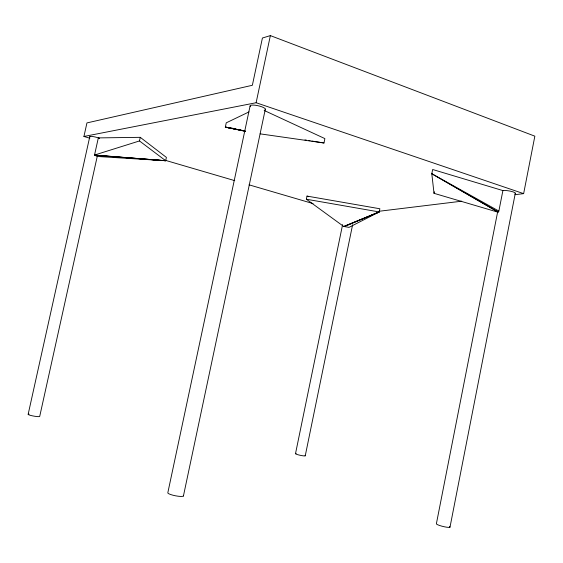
<?xml version="1.0" encoding="UTF-8"?>
<svg xmlns="http://www.w3.org/2000/svg" width="563" height="563" viewBox="0 0 563 563"><rect width="100%" height="100%" fill="white"/><g stroke="black" fill="none" stroke-linecap="round" stroke-linejoin="round"><path stroke-width="0.84" d="M514.92 194.707L523.639 193.637L534.85 136.169L270.367 35.603L262.414 38.017L252.358 85.28L86.941 122.917L83.929 136.478L89.827 138.202M515.159 193.531A6.904 1.372 9.1 0 0 511.605 191.455A6.904 1.372 9.1 0 0 503.406 190.505L502.893 190.583L498.867 211.069L497.692 211.639L436.402 523.667A7.045 1.049 13.8 0 0 444.158 526.736A7.045 1.049 13.8 0 0 449.464 526.511M449.992 527.193L515.314 193.193M497.966 212.181L434.017 193.32L434.319 191.793M434.017 193.32L431.8 173.728L432.651 169.505L503.097 190.639M295.498 453.701L342.593 224.63M305.245 455.805L352.593 224.806M306.356 199.232L307.011 196.093L379.87 208.76L379.223 211.948L348.99 227.375L343.704 226.453L306.356 199.232L379.223 211.948L344.45 226.523M260.127 133.853L323.978 142.988L324.886 138.604L264.174 110.454M250.056 106.118L167.858 492.611A8.016 1.464 11.2 0 0 175.473 495.792A8.016 1.464 11.2 0 0 183.439 495.637M83.929 136.478L256.116 102.733L270.367 35.603M183.418 496.024L265.335 109.095M99.179 138.224L98.328 137.9L94.528 155.043L139.476 140.947L140.264 137.33L98.328 137.9A5.771 0.964 14 0 0 92.079 136.436A5.771 0.964 14 0 0 89.946 136.957M140.264 137.33L166.409 157.408L165.684 160.729L94.528 155.043L97.223 156.465L39.706 416.43A5.876 0.732 10.2 0 1 32.204 415.79A5.876 0.732 10.2 0 1 29.058 414.122M28.15 414.333L89.777 136.661M97.223 156.465L165.684 160.729L139.476 140.947M248.987 111.917L226.249 122.833L225.334 127.118L245.116 131.285M344.063 226.481L379.223 211.948L343.704 226.453M378.892 211.287L461.73 201.188M95.386 155.353L165.684 160.729L94.978 155.198M229.662 127.808L225.334 127.118L245.538 131.214M231.393 128.09L233.124 128.371M304.942 139.927L306.673 140.201M308.404 140.483L310.129 140.757M311.86 141.039L323.978 142.988M243.139 130.609L225.334 127.118L245.039 131.052M164.804 160.159L234.729 180.639M249.05 184.833L313.077 203.588M256.116 102.733L523.639 193.637M98.328 137.9L99.306 138.28M307.011 196.093L308.63 196.719M498.213 212.117L431.8 173.728L498.867 211.069M431.8 173.728L498.044 211.984M250.451 106.696A7.833 1.9 12.6 0 1 257.228 105.548A7.833 1.9 12.6 0 1 265.173 109.567M305.09 455.615A4.99 0.57 12.2 0 1 299.671 455.178A4.99 0.57 12.2 0 1 296.194 453.56"/></g></svg>
